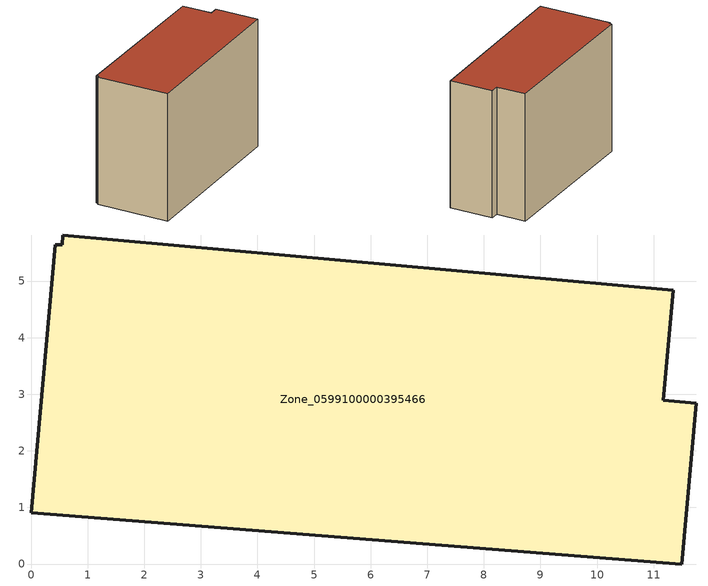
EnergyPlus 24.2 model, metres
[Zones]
Zone_0599100000395466
 floor ground (C_G): 0,0.91 0.43,5.64 0.55,5.64 0.56,5.81 11.35,4.83 11.17,2.89 11.76,2.84 11.5,0 z0
 wall outside (C_F): 11.5,0 11.76,2.84 11.17,2.89 11.35,4.83 0.56,5.81 0.55,5.64 0.43,5.64 0,0.91 11.5,0 z0:8.47
 roof outside (C_R): 0.43,5.64 0,0.91 11.5,0 11.76,2.84 11.17,2.89 11.35,4.83 0.56,5.81 0.55,5.64 z8.47
[BUILDING]
Pand.0599100000395466: North Axis=0; Terrain=City; Loads Convergence Tolerance Value=0.04; Temperature Convergence Tolerance Value=0.4; Solar Distribution=FullExterior; Maximum Number of Warmup Days=25; Minimum Number of Warmup Days=1
[Site:Location]
Rotterdam.The.Hague.AP_ZH_NLD Design_Conditions: Latitude=51.96; Longitude=4.45; Time Zone=1; Elevation=-4.5
[SITE:GROUNDTEMPERATURE:BUILDINGSURFACE]
18, 18, 18, 18, 18, 18, 18, 18, 18, 18, 18, 18
[MATERIAL] Thermal Absorptance=0.9; Solar Absorptance=0.7; Visible Absorptance=0.7
Name | Roughness | Thickness | Conductivity | Density | Specific Heat
G.TI.1992-2005 | MediumSmooth | 0.15 | 0.06 | 540 | 1210
F.TI.1992-2005 | Rough | 0.3 | 0.12 | 1920 | 840
R.TI.1992-2005 | MediumRough | 0.2 | 0.08 | 1500 | 1000
[CONSTRUCTION]
C_G: G.TI.1992-2005
C_F: F.TI.1992-2005
C_R: R.TI.1992-2005
[ZONE]
Zone_0599100000395466: Type=1; Multiplier=1; Ceiling Height=Autocalculate; Volume=Autocalculate; Floor Area=autocalculate; Part of Total Floor Area=Yes
[ZONEINFILTRATION:DESIGNFLOWRATE]
Infil_Zone_0599100000395466: Zone or ZoneList or Space or SpaceList=Zone_0599100000395466; Schedule=AlwaysOn; Design Flow Rate Calculation Method=Flow/Area; Flow Rate per Floor Area=0.0015; Constant Term Coefficient=1; Temperature Term Coefficient=0; Velocity Term Coefficient=0; Velocity Squared Term Coefficient=0
[HVACTEMPLATE:ZONE:IDEALLOADSAIRSYSTEM]
Zone_0599100000395466: Maximum Heating Supply Air Temperature=50; Minimum Cooling Supply Air Temperature=13; Maximum Heating Supply Air Humidity Ratio=0.0156; Minimum Cooling Supply Air Humidity Ratio=0.0077; Heating Limit=NoLimit; Cooling Limit=NoLimit; Dehumidification Control Type=ConstantSensibleHeatRatio; Cooling Sensible Heat Ratio=0.7; Dehumidification Setpoint=60; Humidification Control Type=None; Humidification Setpoint=30; Outdoor Air Method=None; Outdoor Air Flow Rate per Person=0.00944; Outdoor Air Flow Rate per Zone Floor Area=0; Outdoor Air Flow Rate per Zone=0; Demand Controlled Ventilation Type=None; Outdoor Air Economizer Type=NoEconomizer; Heat Recovery Type=None; Sensible Heat Recovery Effectiveness=0.7; Latent Heat Recovery Effectiveness=0.65
[ZONECONTROL:THERMOSTAT]
ThermostatControl_Zone_0599100000395466: Zone or ZoneList=Zone_0599100000395466; Control Type Schedule=DualSetpointControlType; Control 1=Thermostat_Zone_0599100000395466; Temperature Difference Between Cutout And Setpoint=0
[THERMOSTATSETPOINT:DUALSETPOINT]
Thermostat_Zone_0599100000395466: Heating Setpoint Temperature Schedule=HeatingSetpoint_Zone_0599100000395466; Cooling Setpoint Temperature Schedule=CoolingSetpoint_Zone_0599100000395466
[SCHEDULE:COMPACT]
HeatingSetpoint_Zone_0599100000395466: Through: 12/31, For: AllDays, Until: 24:00, 21
CoolingSetpoint_Zone_0599100000395466: Through: 12/31, For: AllDays, Until: 24:00, 24
DualSetpointControlType: Through: 12/31, For: AllDays, Until: 24:00, 4
AlwaysOn: Through: 12/31, For: AllDays, Until: 24:00, 1
